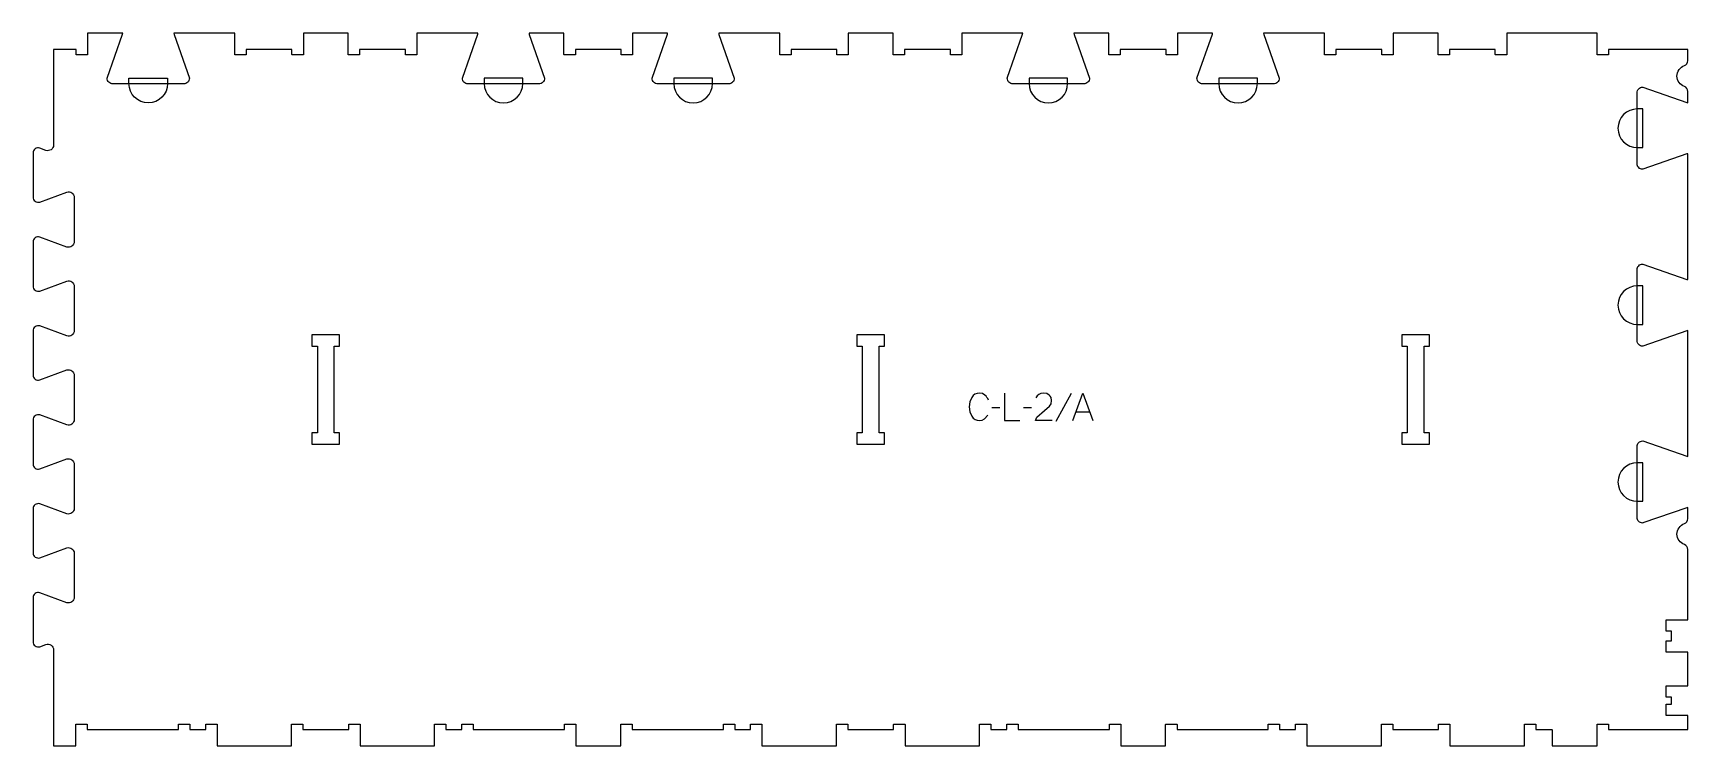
# Model space of a CAD drawing. Header units: millimetres. Extents: x -914 to 908, y -389 to 397.
import ezdxf

# ---------------------------------------------------------------- set-up
doc = ezdxf.new("R2010")
doc.units = ezdxf.units.MM
for name, color, linetype, true_color in [('1_ANYTOOL_1MMDEEP_LABELS_S', 2, 'Continuous', 0xffff00), ('3_ANYTOOL_CUTTHROUGH_INSID', 4, 'Continuous', 0x00ffff), ('4_ANYTOOL_CUTTHROUGH_OUTSI', 5, 'Continuous', 0x0000ff), ('5_ANYTOOL_HALF_MILL_9MM_IN', 3, 'Continuous', 0x00ff00)]:
    doc.layers.add(name, color=color, linetype=linetype, true_color=true_color)

msp = doc.modelspace()

# ---------------------------------------------------------------- linework, layer by layer
at = {"layer": '1_ANYTOOL_1MMDEEP_LABELS_S'}
for p, q in [((150.4, -16.1), (141.6, -16.2)), ((185.3, -16.1), (176.5, -16.2)), ((229.1, -0.5), (211.9, -31.2)), ((234.3, -20.4), (249.2, -20.4))]:
    msp.add_line(p, q, dxfattribs=at)
msp.add_lwpolyline([(137.8, -7.5, 0.131103), (134, -2.1), (131.2, -0.5), (127.9, 0), (125.3, -0.3), (123, -1.2), (121.1, -2.7), (119.5, -4.7), (117.5, -9.6), (116.8, -15), (117.5, -20.4), (119.6, -25.3), (121.2, -27.4), (123.2, -28.8), (125.5, -29.7), (128.2, -30), (131.1, -29.6), (133.5, -28.4), (137.1, -24.2)], format="xyb", dxfattribs=at)
for points in [[(155.5, 0), (155.5, -30), (172.6, -30)], [(207.9, -30), (189.6, -29.9), (191.1, -26.5), (199.6, -19.1), (205, -14.4), (206.8, -11.6), (207.4, -8.2), (206.8, -4.7), (206, -3.3), (204.9, -2.1), (202, -0.5), (198.5, 0), (195.7, -0.3), (193.4, -1.3), (191.5, -2.9), (190, -5.1)], [(230.8, -30), (241.7, 0), (252.7, -30)]]:
    msp.add_lwpolyline(points, dxfattribs=at)
at = {"layer": '3_ANYTOOL_CUTTHROUGH_INSID'}
for points in [[(-576.5, 64.3), (-607, 64.3), (-607, 51.8), (-601, 51.8), (-601, -43.7), (-607, -43.7), (-607, -56.2), (-576.5, -56.2), (-576.5, -43.7), (-582.5, -43.7), (-582.5, 51.8), (-576.5, 51.8)], [(23.5, 64.3), (-7, 64.3), (-7, 51.8), (-1, 51.8), (-1, -43.7), (-7, -43.7), (-7, -56.2), (23.5, -56.2), (23.5, -43.7), (17.5, -43.7), (17.5, 51.8), (23.5, 51.8)], [(623.5, 64.3), (593, 64.3), (593, 51.8), (599, 51.8), (599, -43.7), (593, -43.7), (593, -56.2), (623.5, -56.2), (623.5, -43.7), (617.5, -43.7), (617.5, 51.8), (623.5, 51.8)]]:
    msp.add_lwpolyline(points, close=True, dxfattribs=at)
at = {"layer": '4_ANYTOOL_CUTTHROUGH_OUTSI'}
msp.add_lwpolyline([(-815.4, 396.8), (-854, 396.8), (-854, 373.1, -0.414214), (-854.2, 372.8), (-866.2, 372.8, -0.414214), (-866.5, 373.1), (-866.5, 378.8), (-891.5, 378.8), (-891.5, 273.5, -0.522086), (-899.9, 267.6), (-906.7, 270.1, 0.501977), (-914.1, 264.6), (-914.1, 216.1, 0.501976), (-906.7, 210.6), (-876.9, 221.6, -0.015611), (-876.9, 221.6, -0.502397), (-868.8, 215.6), (-868.8, 167.1, -0.502397), (-876.9, 161.1, -0.015604), (-876.9, 161.1), (-906.7, 172.1, 0.501976), (-914.1, 166.6), (-914.1, 118.1, 0.501976), (-906.7, 112.6), (-876.9, 123.6, -0.015611), (-876.9, 123.6, -0.502397), (-868.8, 117.6), (-868.8, 69.1, -0.502397), (-876.9, 63.1, -0.015604), (-876.9, 63.1), (-906.7, 74.1, 0.501976), (-914.1, 68.6), (-914.1, 20.1, 0.501976), (-906.7, 14.6), (-876.9, 25.6, -0.015611), (-876.9, 25.6, -0.502397), (-868.8, 19.6), (-868.8, -28.9, -0.502397), (-876.9, -34.9, -0.015604), (-876.9, -34.9), (-906.7, -23.9, 0.501976), (-914.1, -29.4), (-914.1, -77.9, 0.501976), (-906.7, -83.4), (-876.9, -72.4, -0.015611), (-876.9, -72.4, -0.502397), (-868.8, -78.4), (-868.8, -126.9, -0.502397), (-876.9, -132.9, -0.015604), (-876.9, -132.9), (-906.7, -121.9, 0.501976), (-914.1, -127.4), (-914.1, -175.9, 0.501976), (-906.7, -181.4), (-876.9, -170.4, -0.015611), (-876.9, -170.4, -0.502397), (-868.8, -176.4), (-868.8, -224.9, -0.502397), (-876.9, -230.9, -0.015604), (-876.9, -230.9), (-906.7, -219.9, 0.501976), (-914.1, -225.4), (-914.1, -273.9, 0.501976), (-906.7, -279.4), (-899.9, -276.9, -0.522099), (-891.5, -282.8), (-891.5, -388.7), (-867, -388.7), (-867, -364.9, -0.414214), (-866.7, -364.7), (-854.7, -364.7, -0.414214), (-854.5, -364.9), (-854.5, -370.7), (-754, -370.7), (-754, -364.9, -0.414214), (-753.7, -364.7), (-741.7, -364.7, -0.414214), (-741.5, -364.9), (-741.5, -370.7), (-724, -370.7), (-724, -364.9, -0.414214), (-723.7, -364.7), (-711.7, -364.7, -0.414214), (-711.5, -364.9), (-711.5, -388.7), (-629.5, -388.7), (-629.5, -364.9, -0.414214), (-629.2, -364.7), (-617.2, -364.7, -0.414214), (-617, -364.9), (-617, -370.7), (-566.5, -370.7), (-566.5, -364.9, -0.414214), (-566.2, -364.7), (-554.2, -364.7, -0.414214), (-554, -364.9), (-554, -388.7), (-472, -388.7), (-472, -364.9, -0.414214), (-471.7, -364.7), (-459.7, -364.7, -0.414214), (-459.5, -364.9), (-459.5, -370.7), (-442, -370.7), (-442, -364.9, -0.414214), (-441.7, -364.7), (-429.7, -364.7, -0.414214), (-429.5, -364.9), (-429.5, -370.7), (-329, -370.7), (-329, -364.9, -0.414214), (-328.7, -364.7), (-316.7, -364.7, -0.414214), (-316.5, -364.9), (-316.5, -388.7), (-267, -388.7), (-267, -364.9, -0.414214), (-266.7, -364.7), (-254.7, -364.7, -0.414214), (-254.5, -364.9), (-254.5, -370.7), (-154, -370.7), (-154, -364.9, -0.414214), (-153.7, -364.7), (-141.7, -364.7, -0.414214), (-141.5, -364.9), (-141.5, -370.7), (-124, -370.7), (-124, -364.9, -0.414214), (-123.7, -364.7), (-111.7, -364.7, -0.414214), (-111.5, -364.9), (-111.5, -388.7), (-29.5, -388.7), (-29.5, -364.9, -0.414214), (-29.2, -364.7), (-17.2, -364.7, -0.414214), (-17, -364.9), (-17, -370.7), (33.5, -370.7), (33.5, -364.9, -0.414214), (33.8, -364.7), (45.8, -364.7, -0.414214), (46, -364.9), (46, -388.7), (128, -388.7), (128, -364.9, -0.414214), (128.3, -364.7), (140.3, -364.7, -0.414214), (140.5, -364.9), (140.5, -370.7), (158, -370.7), (158, -364.9, -0.414214), (158.3, -364.7), (170.3, -364.7, -0.414214), (170.5, -364.9), (170.5, -370.7), (271, -370.7), (271, -364.9, -0.414214), (271.3, -364.7), (283.3, -364.7, -0.414214), (283.5, -364.9), (283.5, -388.7), (333, -388.7), (333, -364.9, -0.414214), (333.3, -364.7), (345.3, -364.7, -0.414214), (345.5, -364.9), (345.5, -370.7), (446, -370.7), (446, -364.9, -0.414214), (446.3, -364.7), (458.3, -364.7, -0.414214), (458.5, -364.9), (458.5, -370.7), (476, -370.7), (476, -364.9, -0.414214), (476.3, -364.7), (488.3, -364.7, -0.414214), (488.5, -364.9), (488.5, -388.7), (570.5, -388.7), (570.5, -364.9, -0.414214), (570.8, -364.7), (582.8, -364.7, -0.414214), (583, -364.9), (583, -370.7), (633.5, -370.7), (633.5, -364.9, -0.414214), (633.8, -364.7), (645.8, -364.7, -0.414214), (646, -364.9), (646, -388.7), (728, -388.7), (728, -364.9, -0.414214), (728.3, -364.7), (740.3, -364.7, -0.414214), (740.5, -364.9), (740.5, -370.7), (758.3, -370.7, -0.414214), (758.5, -370.9), (758.5, -388.7), (808, -388.7), (808, -364.9, -0.414214), (808.3, -364.7), (820.3, -364.7, -0.414214), (820.5, -364.9), (820.5, -370.7), (908, -370.7), (908, -355.2), (884.3, -355.2, -0.414214), (884, -354.9), (884, -342.9, -0.414214), (884.3, -342.7), (890, -342.7), (890, -335.1), (884.3, -335.1, -0.414214), (884, -334.8), (884, -322.8, -0.414214), (884.3, -322.6), (908, -322.6), (908, -285.2), (884.3, -285.2, -0.414214), (884, -284.9), (884, -272.9, -0.414214), (884.3, -272.7), (890, -272.7), (890, -262.2), (884.3, -262.2, -0.414214), (884, -261.9), (884, -249.9, -0.414214), (884.3, -249.7), (908, -249.7), (908, -172.3, 0.317837), (904.2, -166.8, -0.707107), (904.2, -143.7, 0.315906), (908, -138.3), (908, -125.9), (906.7, -126.2), (858.4, -143), (858.3, -143.1, -0.414214), (852, -136.8), (852, -58.8, -0.414214), (858.3, -52.6), (858.4, -52.6), (906.7, -69.5), (908, -69.7), (908, 69), (906.7, 68.7), (858.4, 51.9), (858.3, 51.8, -0.414214), (852, 58.1), (852, 136.1, -0.414214), (858.3, 142.3), (858.4, 142.3), (906.7, 125.4), (908, 125.2), (908, 263.9), (906.7, 263.6), (858.4, 246.8), (858.3, 246.7, -0.414214), (852, 253), (852, 331, -0.414214), (858.3, 337.2), (858.4, 337.2), (906.7, 320.3), (908, 320.1), (908, 332.5, 0.317837), (904.2, 337.9, -0.707107), (904.2, 361, 0.315906), (908, 366.4), (908, 378.8), (820.5, 378.8), (820.5, 373.1, -0.414214), (820.3, 372.8), (808.3, 372.8, -0.414214), (808, 373.1), (808, 396.8), (708.5, 396.8), (708.5, 373.1, -0.414214), (708.3, 372.8), (696.3, 372.8, -0.414214), (696, 373.1), (696, 378.8), (645.5, 378.8), (645.5, 373.1, -0.414214), (645.3, 372.8), (633.3, 372.8, -0.414214), (633, 373.1), (633, 396.8), (583.5, 396.8), (583.5, 373.1, -0.414214), (583.3, 372.8), (571.3, 372.8, -0.414214), (571, 373.1), (571, 378.8), (520.5, 378.8), (520.5, 373.1, -0.414214), (520.3, 372.8), (508.3, 372.8, -0.414214), (508, 373.1), (508, 396.8), (440.9, 396.8), (441.1, 395.4), (458, 347.2), (458, 347.1, -0.414214), (451.8, 340.8), (373.8, 340.8, -0.414214), (367.5, 347.1), (367.5, 347.2), (384.4, 395.5), (384.6, 396.8), (346, 396.8), (346, 373.1, -0.414214), (345.8, 372.8), (333.8, 372.8, -0.414214), (333.5, 373.1), (333.5, 378.8), (283, 378.8), (283, 373.1, -0.414214), (282.8, 372.8), (270.8, 372.8, -0.414214), (270.5, 373.1), (270.5, 396.8), (232, 396.8), (232.2, 395.4), (249.1, 347.2), (249.1, 347.1, -0.414214), (242.8, 340.8), (164.8, 340.8, -0.414214), (158.6, 347.1), (158.6, 347.2), (175.5, 395.5), (175.7, 396.8), (108.5, 396.8), (108.5, 373.1, -0.414214), (108.3, 372.8), (96.3, 372.8, -0.414214), (96, 373.1), (96, 378.8), (45.5, 378.8), (45.5, 373.1, -0.414214), (45.3, 372.8), (33.3, 372.8, -0.414214), (33, 373.1), (33, 396.8), (-16.5, 396.8), (-16.5, 373.1, -0.414214), (-16.7, 372.8), (-28.7, 372.8, -0.414214), (-29, 373.1), (-29, 378.8), (-79.5, 378.8), (-79.5, 373.1, -0.414214), (-79.7, 372.8), (-91.7, 372.8, -0.414214), (-92, 373.1), (-92, 396.8), (-159.1, 396.8), (-158.9, 395.4), (-142, 347.2), (-142, 347.1, -0.414214), (-148.2, 340.8), (-226.2, 340.8, -0.414214), (-232.5, 347.1), (-232.5, 347.2), (-215.6, 395.5), (-215.4, 396.8), (-254, 396.8), (-254, 373.1, -0.414214), (-254.2, 372.8), (-266.2, 372.8, -0.414214), (-266.5, 373.1), (-266.5, 378.8), (-317, 378.8), (-317, 373.1, -0.414214), (-317.2, 372.8), (-329.2, 372.8, -0.414214), (-329.5, 373.1), (-329.5, 396.8), (-368, 396.8), (-367.8, 395.4), (-350.9, 347.2), (-350.9, 347.1, -0.414214), (-357.2, 340.8), (-435.2, 340.8, -0.414214), (-441.4, 347.1), (-441.4, 347.2), (-424.5, 395.5), (-424.3, 396.8), (-491.5, 396.8), (-491.5, 373.1, -0.414214), (-491.7, 372.8), (-503.7, 372.8, -0.414214), (-504, 373.1), (-504, 378.8), (-554.5, 378.8), (-554.5, 373.1, -0.414214), (-554.7, 372.8), (-566.7, 372.8, -0.414214), (-567, 373.1), (-567, 396.8), (-616.5, 396.8), (-616.5, 373.1, -0.414214), (-616.7, 372.8), (-628.7, 372.8, -0.414214), (-629, 373.1), (-629, 378.8), (-679.5, 378.8), (-679.5, 373.1, -0.414214), (-679.7, 372.8), (-691.7, 372.8, -0.414214), (-692, 373.1), (-692, 396.8), (-759.1, 396.8), (-758.9, 395.4), (-742, 347.2), (-742, 347.1, -0.414214), (-748.2, 340.8), (-826.2, 340.8, -0.414214), (-832.5, 347.1), (-832.5, 347.2), (-815.6, 395.5)], format="xyb", close=True, dxfattribs=at)
at = {"layer": '5_ANYTOOL_HALF_MILL_9MM_IN'}
for points in [[(-766, 341.1, -1), (-808.5, 341.1), (-808.5, 347.3), (-766, 347.3)], [(-417.4, 341.1, 1), (-374.9, 341.1), (-374.9, 347.3), (-417.4, 347.3)], [(-208.5, 341.1, 1), (-166, 341.1), (-166, 347.3), (-208.5, 347.3)], [(182.6, 341.1, 1), (225.1, 341.1), (225.1, 347.3), (182.6, 347.3)], [(391.5, 341.1, 1), (434, 341.1), (434, 347.3), (391.5, 347.3)], [(852.3, 313.2, 1), (852.3, 270.7), (858.5, 270.7), (858.5, 313.2)], [(852.3, 118.3, 1), (852.3, 75.8), (858.5, 75.8), (858.5, 118.3)], [(852.3, -76.6, 1), (852.3, -119.1), (858.5, -119.1), (858.5, -76.6)]]:
    msp.add_lwpolyline(points, format="xyb", close=True, dxfattribs=at)

doc.saveas('drawing.dxf')
